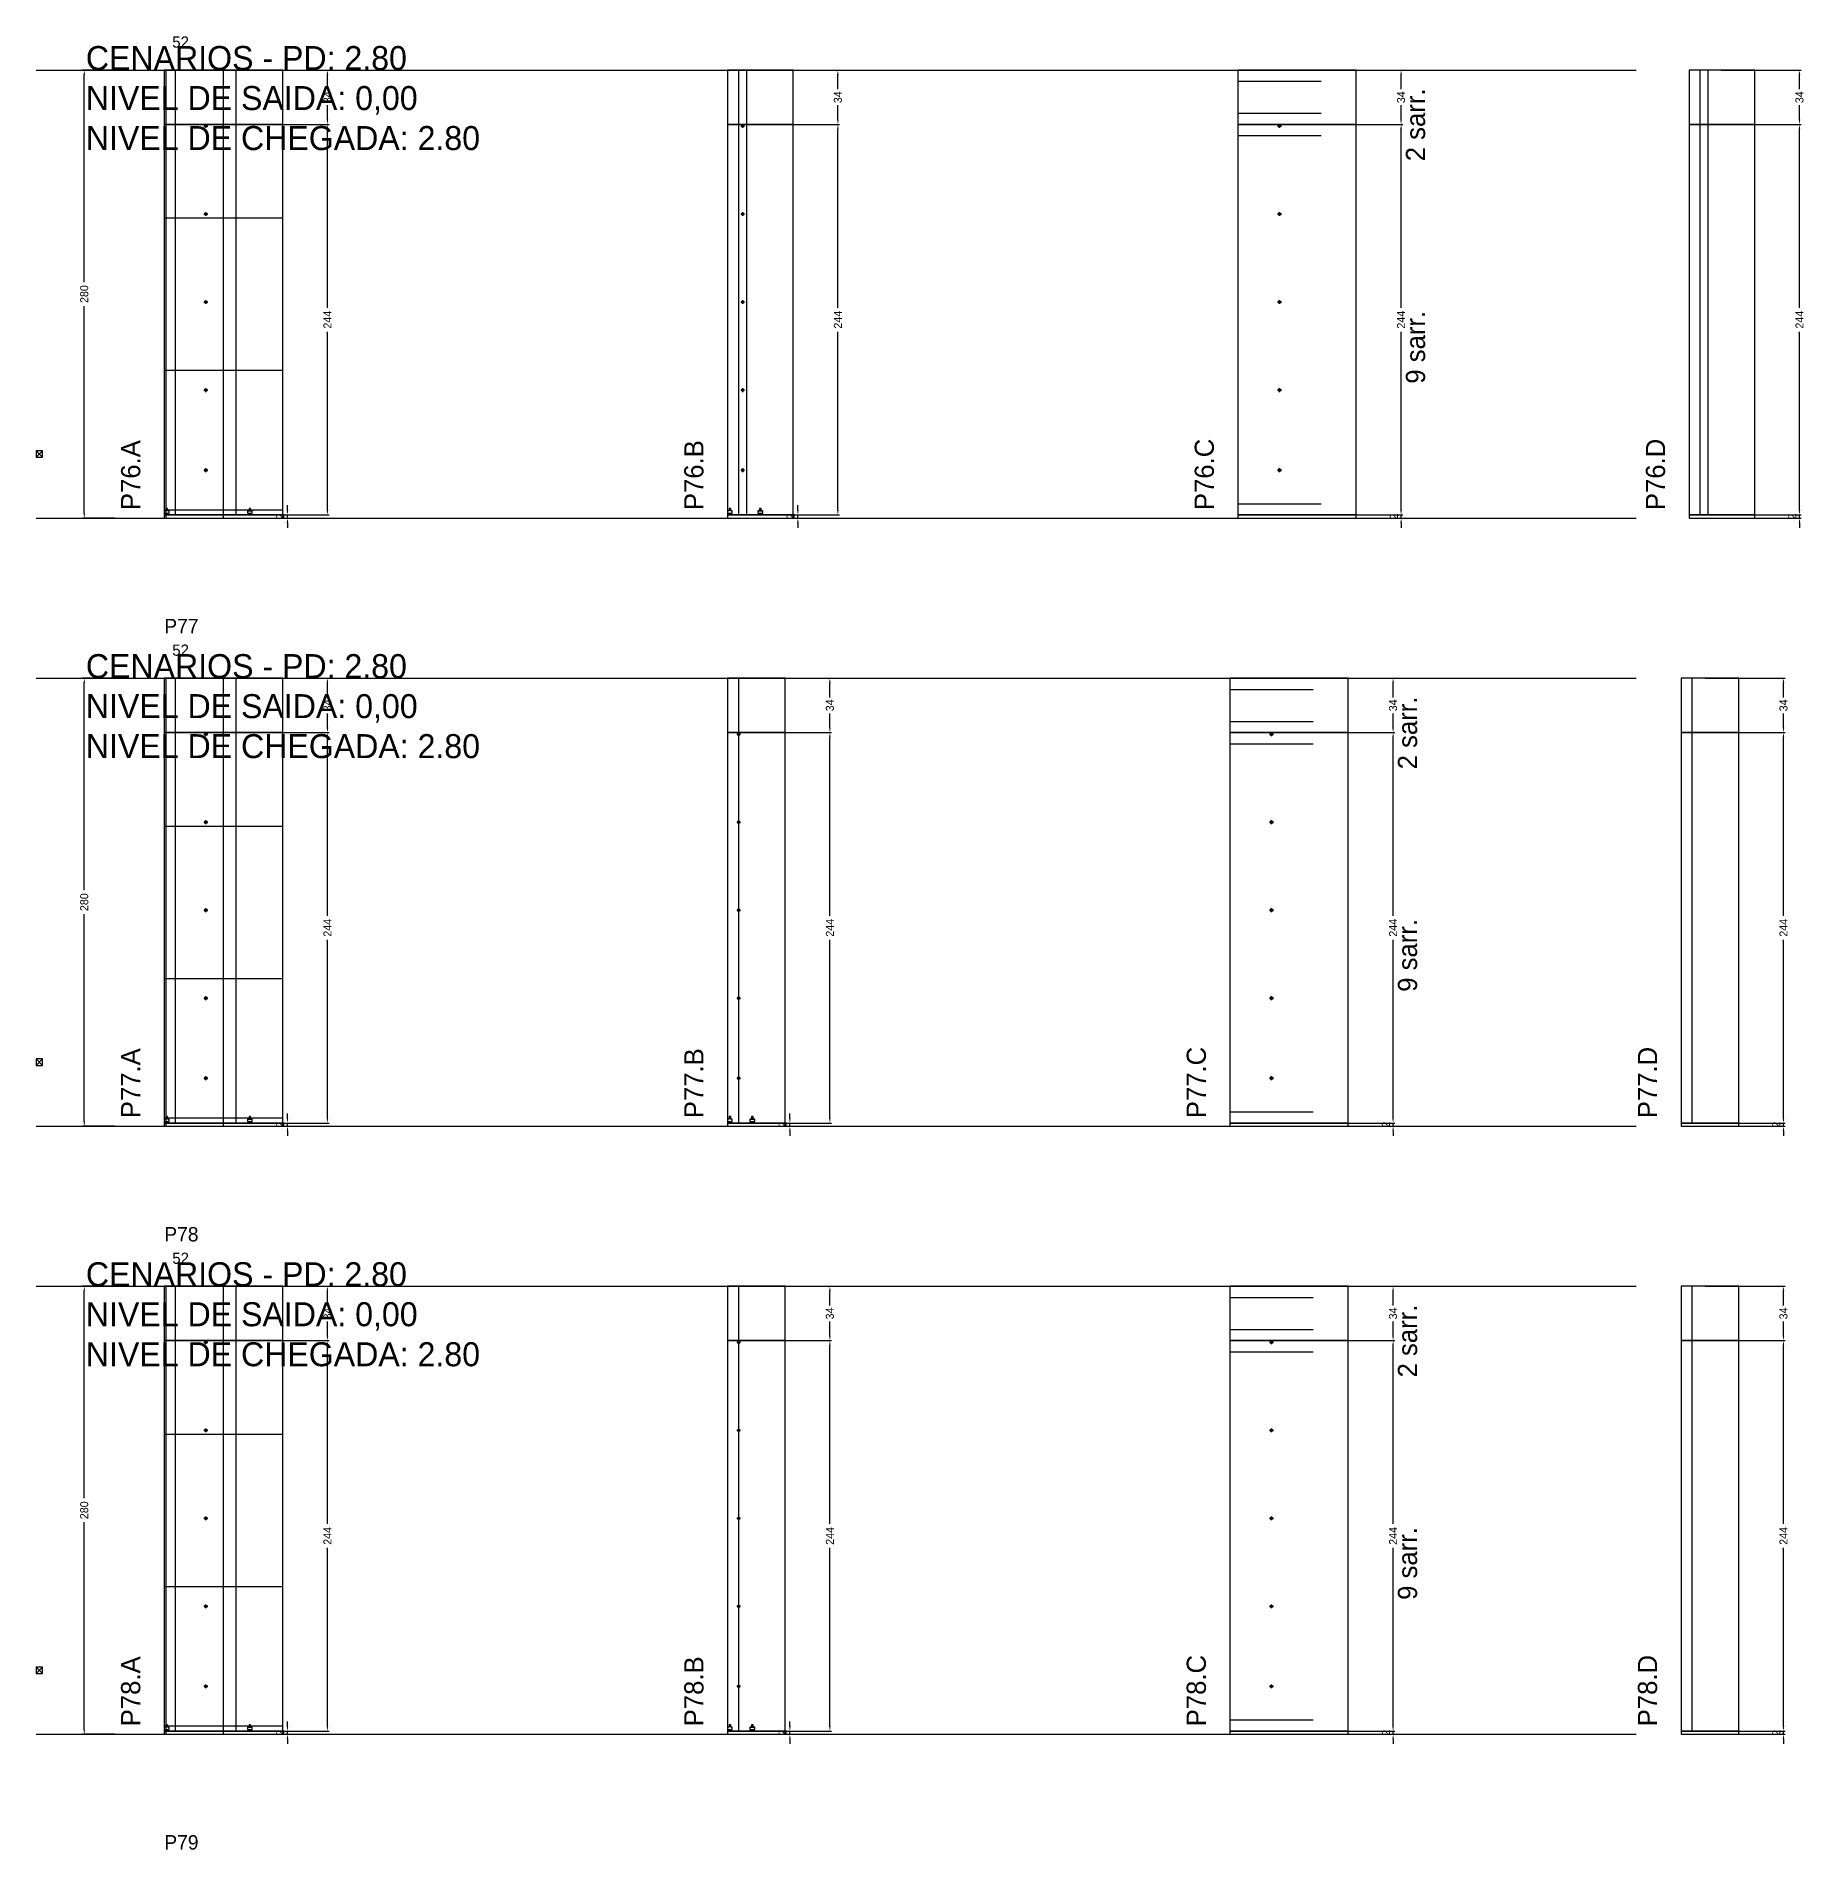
# Model space of a CAD drawing. Header units: centimetres. Extents: x -10500 to 4105, y -36866 to 295.
# Drawn here: x -7000 to -5895, y -29712 to -28579 of the extents above; entities that cross this region are included whole.
import ezdxf

# ---------------------------------------------------------------- set-up
doc = ezdxf.new("R2010")
doc.units = ezdxf.units.CM
doc.linetypes.add('DASHED', pattern=[2, -2])
for name, color, linetype in [('CHAPA', 140, 'Continuous'), ('COTA', 241, 'Continuous'), ('COTAS FURACAO', 16, 'Continuous'), ('Madeira', 30, 'Continuous'), ('NOMENCLATURA', 7, 'Continuous'), ('Nível', 160, 'Continuous'), ('Painéis', 200, 'Continuous'), ('Perfil Metálico', 150, 'Continuous'), ('SARR_2.2x7', 40, 'Continuous'), ('SARRAFO DE PRESSAO', 200, 'Continuous'), ('texto', 7, 'Continuous'), ('TEXTO_GERAL', 7, 'Continuous')]:
    doc.layers.add(name, color=color, linetype=linetype)
doc.dimstyles.new('PAINEL-NOVA', dxfattribs={"dimtxt": 5, "dimasz": 3, "dimexe": 1, "dimexo": 1, "dimgap": 1, "dimtad": 1, "dimcen": 2.5, "dimazin": 3, "dimtfac": 1, "dimtmove": 0, "dimatfit": 3})

# ---------------------------------------------------------------- blocks, each defined once
blk = doc.blocks.new('_CLOSEDFILLED')
at = {"color": 0, "linetype": 'BYBLOCK'}
blk.add_solid([(-1, 0.16), (0, 0), (-1, -0.16)], dxfattribs=at)
blk = doc.blocks.new('*D1951')
for p, q in [((-6951, -28600), (-6971, -28600)), ((-6970, -28732.5), (-6970, -28603)), ((-6970, -28877), (-6970, -28747.5)), ((-6951, -28880), (-6971, -28880))]:
    blk.add_line(p, q)
at = {"layer": 'Defpoints'}
for p in [(-6950, -28600), (-6970, -28880), (-6950, -28880)]:
    blk.add_point(p, dxfattribs=at)
at = {"layer": 'COTA', "xscale": 3, "yscale": 3}
for p, rotation in [((-6970, -28600), 90), ((-6970, -28880), 270)]:
    blk.add_blockref('_CLOSEDFILLED', p, dxfattribs=dict(at, rotation=rotation))
at = {"layer": 'COTA', "insert": (-6970, -28740), "char_height": 5, "attachment_point": 5, "rotation": 90}
blk.add_mtext('280', dxfattribs=at)
blk = doc.blocks.new('MULDURA')
at = {"layer": 'Paineis'}
for p, q in [((0, 0), (4, 4)), ((4, 0), (0, 4))]:
    blk.add_line(p, q, dxfattribs=at)
blk.add_lwpolyline([(0, 0), (4, 0), (4, 4), (0, 4)], close=True, dxfattribs=at)
blk = doc.blocks.new('*D1953')
for p, q in [((-6867, -28634), (-6817, -28634)), ((-6818, -28748.5), (-6818, -28637)), ((-6818, -28875), (-6818, -28763.5)), ((-6867, -28878), (-6817, -28878))]:
    blk.add_line(p, q)
at = {"layer": 'Defpoints'}
for p in [(-6868, -28634), (-6868, -28878), (-6818, -28878)]:
    blk.add_point(p, dxfattribs=at)
at = {"layer": 'COTA', "xscale": 3, "yscale": 3}
for p, rotation in [((-6818, -28634), 90), ((-6818, -28878), 270)]:
    blk.add_blockref('_CLOSEDFILLED', p, dxfattribs=dict(at, rotation=rotation))
at = {"layer": 'COTA', "insert": (-6818, -28756), "char_height": 5, "attachment_point": 5, "rotation": 90}
blk.add_mtext('244', dxfattribs=at)
blk = doc.blocks.new('*D1954')
for p, q in [((-6867, -28600), (-6817, -28600)), ((-6818, -28612), (-6818, -28603)), ((-6818, -28631), (-6818, -28622)), ((-6867, -28634), (-6817, -28634))]:
    blk.add_line(p, q)
at = {"layer": 'Defpoints'}
for p in [(-6868, -28600), (-6868, -28634), (-6818, -28634)]:
    blk.add_point(p, dxfattribs=at)
at = {"layer": 'COTA', "xscale": 3, "yscale": 3}
for p, rotation in [((-6818, -28600), 90), ((-6818, -28634), 270)]:
    blk.add_blockref('_CLOSEDFILLED', p, dxfattribs=dict(at, rotation=rotation))
at = {"layer": 'COTA', "insert": (-6818, -28617), "char_height": 5, "attachment_point": 5, "rotation": 90}
blk.add_mtext('34', dxfattribs=at)
blk = doc.blocks.new('SLIPTEE')
at = {"layer": 'Paineis'}
blk.add_lwpolyline([(0, 0), (3, 0), (3, 1.5), (2, 1.5), (2, 3), (1, 3), (1, 1.5), (0, 1.5)], close=True, dxfattribs=at)
blk = doc.blocks.new('SLIPTDD')
at = {"layer": 'Paineis'}
blk.add_line((0, 1.5), (3, 1.5), dxfattribs=at)
blk.add_lwpolyline([(0, 0), (3, 0), (3, 1.5), (2, 1.5), (2, 3), (1, 3), (1, 1.5), (0, 1.5)], close=True, dxfattribs=at)
blk = doc.blocks.new('furacao')
at = {"layer": 'COTAS FURACAO'}
for p, q in [((-1.2, 0), (1.2, 0)), ((0, -1.2), (0, 1.2))]:
    blk.add_line(p, q, dxfattribs=at)
blk.add_circle((0, 0), 0.8, dxfattribs=at)
blk = doc.blocks.new('*D1956')
for p, q in [((-6548, -28634), (-6498, -28634)), ((-6499, -28748.5), (-6499, -28637)), ((-6499, -28875), (-6499, -28763.5)), ((-6548, -28878), (-6498, -28878))]:
    blk.add_line(p, q)
at = {"layer": 'Defpoints'}
for p in [(-6549, -28634), (-6549, -28878), (-6499, -28878)]:
    blk.add_point(p, dxfattribs=at)
at = {"layer": 'COTA', "xscale": 3, "yscale": 3}
for p, rotation in [((-6499, -28634), 90), ((-6499, -28878), 270)]:
    blk.add_blockref('_CLOSEDFILLED', p, dxfattribs=dict(at, rotation=rotation))
at = {"layer": 'COTA', "insert": (-6499, -28756), "char_height": 5, "attachment_point": 5, "rotation": 90}
blk.add_mtext('244', dxfattribs=at)
blk = doc.blocks.new('*D1957')
for p, q in [((-6548, -28600), (-6498, -28600)), ((-6499, -28612), (-6499, -28603)), ((-6499, -28631), (-6499, -28622)), ((-6548, -28634), (-6498, -28634))]:
    blk.add_line(p, q)
at = {"layer": 'Defpoints'}
for p in [(-6549, -28600), (-6549, -28634), (-6499, -28634)]:
    blk.add_point(p, dxfattribs=at)
at = {"layer": 'COTA', "xscale": 3, "yscale": 3}
for p, rotation in [((-6499, -28600), 90), ((-6499, -28634), 270)]:
    blk.add_blockref('_CLOSEDFILLED', p, dxfattribs=dict(at, rotation=rotation))
at = {"layer": 'COTA', "insert": (-6499, -28617), "char_height": 5, "attachment_point": 5, "rotation": 90}
blk.add_mtext('34', dxfattribs=at)
blk = doc.blocks.new('*D1959')
for p, q in [((-6196, -28634), (-6146, -28634)), ((-6147, -28748.5), (-6147, -28637)), ((-6147, -28875), (-6147, -28763.5)), ((-6196, -28878), (-6146, -28878))]:
    blk.add_line(p, q)
at = {"layer": 'Defpoints'}
for p in [(-6197, -28634), (-6197, -28878), (-6147, -28878)]:
    blk.add_point(p, dxfattribs=at)
at = {"layer": 'COTA', "xscale": 3, "yscale": 3}
for p, rotation in [((-6147, -28634), 90), ((-6147, -28878), 270)]:
    blk.add_blockref('_CLOSEDFILLED', p, dxfattribs=dict(at, rotation=rotation))
at = {"layer": 'COTA', "insert": (-6147, -28756), "char_height": 5, "attachment_point": 5, "rotation": 90}
blk.add_mtext('244', dxfattribs=at)
blk = doc.blocks.new('*D1960')
for p, q in [((-6196, -28600), (-6146, -28600)), ((-6147, -28612), (-6147, -28603)), ((-6147, -28631), (-6147, -28622)), ((-6196, -28634), (-6146, -28634))]:
    blk.add_line(p, q)
at = {"layer": 'Defpoints'}
for p in [(-6197, -28600), (-6197, -28634), (-6147, -28634)]:
    blk.add_point(p, dxfattribs=at)
at = {"layer": 'COTA', "xscale": 3, "yscale": 3}
for p, rotation in [((-6147, -28600), 90), ((-6147, -28634), 270)]:
    blk.add_blockref('_CLOSEDFILLED', p, dxfattribs=dict(at, rotation=rotation))
at = {"layer": 'COTA', "insert": (-6147, -28617), "char_height": 5, "attachment_point": 5, "rotation": 90}
blk.add_mtext('34', dxfattribs=at)
blk = doc.blocks.new('*D1962')
for p, q in [((-5947, -28634), (-5897, -28634)), ((-5898, -28748.5), (-5898, -28637)), ((-5898, -28875), (-5898, -28763.5)), ((-5947, -28878), (-5897, -28878))]:
    blk.add_line(p, q)
at = {"layer": 'Defpoints'}
for p in [(-5948, -28634), (-5948, -28878), (-5898, -28878)]:
    blk.add_point(p, dxfattribs=at)
at = {"layer": 'COTA', "xscale": 3, "yscale": 3}
for p, rotation in [((-5898, -28634), 90), ((-5898, -28878), 270)]:
    blk.add_blockref('_CLOSEDFILLED', p, dxfattribs=dict(at, rotation=rotation))
at = {"layer": 'COTA', "insert": (-5898, -28756), "char_height": 5, "attachment_point": 5, "rotation": 90}
blk.add_mtext('244', dxfattribs=at)
blk = doc.blocks.new('*D1963')
for p, q in [((-5947, -28600), (-5897, -28600)), ((-5898, -28612), (-5898, -28603)), ((-5898, -28631), (-5898, -28622)), ((-5947, -28634), (-5897, -28634))]:
    blk.add_line(p, q)
at = {"layer": 'Defpoints'}
for p in [(-5948, -28600), (-5948, -28634), (-5898, -28634)]:
    blk.add_point(p, dxfattribs=at)
at = {"layer": 'COTA', "xscale": 3, "yscale": 3}
for p, rotation in [((-5898, -28600), 90), ((-5898, -28634), 270)]:
    blk.add_blockref('_CLOSEDFILLED', p, dxfattribs=dict(at, rotation=rotation))
at = {"layer": 'COTA', "insert": (-5898, -28617), "char_height": 5, "attachment_point": 5, "rotation": 90}
blk.add_mtext('34', dxfattribs=at)
blk = doc.blocks.new('*D1977')
for p, q in [((-6951, -28980), (-6971, -28980)), ((-6970, -29112.5), (-6970, -28983)), ((-6970, -29257), (-6970, -29127.5)), ((-6951, -29260), (-6971, -29260))]:
    blk.add_line(p, q)
at = {"layer": 'Defpoints'}
for p in [(-6950, -28980), (-6970, -29260), (-6950, -29260)]:
    blk.add_point(p, dxfattribs=at)
at = {"layer": 'COTA', "xscale": 3, "yscale": 3}
for p, rotation in [((-6970, -28980), 90), ((-6970, -29260), 270)]:
    blk.add_blockref('_CLOSEDFILLED', p, dxfattribs=dict(at, rotation=rotation))
at = {"layer": 'COTA', "insert": (-6970, -29120), "char_height": 5, "attachment_point": 5, "rotation": 90}
blk.add_mtext('280', dxfattribs=at)
blk = doc.blocks.new('*D1979')
for p, q in [((-6867, -29014), (-6817, -29014)), ((-6818, -29128.5), (-6818, -29017)), ((-6818, -29255), (-6818, -29143.5)), ((-6867, -29258), (-6817, -29258))]:
    blk.add_line(p, q)
at = {"layer": 'Defpoints'}
for p in [(-6868, -29014), (-6868, -29258), (-6818, -29258)]:
    blk.add_point(p, dxfattribs=at)
at = {"layer": 'COTA', "xscale": 3, "yscale": 3}
for p, rotation in [((-6818, -29014), 90), ((-6818, -29258), 270)]:
    blk.add_blockref('_CLOSEDFILLED', p, dxfattribs=dict(at, rotation=rotation))
at = {"layer": 'COTA', "insert": (-6818, -29136), "char_height": 5, "attachment_point": 5, "rotation": 90}
blk.add_mtext('244', dxfattribs=at)
blk = doc.blocks.new('*D1980')
for p, q in [((-6867, -28980), (-6817, -28980)), ((-6818, -28992), (-6818, -28983)), ((-6818, -29011), (-6818, -29002)), ((-6867, -29014), (-6817, -29014))]:
    blk.add_line(p, q)
at = {"layer": 'Defpoints'}
for p in [(-6868, -28980), (-6868, -29014), (-6818, -29014)]:
    blk.add_point(p, dxfattribs=at)
at = {"layer": 'COTA', "xscale": 3, "yscale": 3}
for p, rotation in [((-6818, -28980), 90), ((-6818, -29014), 270)]:
    blk.add_blockref('_CLOSEDFILLED', p, dxfattribs=dict(at, rotation=rotation))
at = {"layer": 'COTA', "insert": (-6818, -28997), "char_height": 5, "attachment_point": 5, "rotation": 90}
blk.add_mtext('34', dxfattribs=at)
blk = doc.blocks.new('*D1982')
for p, q in [((-6553, -29014), (-6503, -29014)), ((-6504, -29128.5), (-6504, -29017)), ((-6504, -29255), (-6504, -29143.5)), ((-6553, -29258), (-6503, -29258))]:
    blk.add_line(p, q)
at = {"layer": 'Defpoints'}
for p in [(-6554, -29014), (-6554, -29258), (-6504, -29258)]:
    blk.add_point(p, dxfattribs=at)
at = {"layer": 'COTA', "xscale": 3, "yscale": 3}
for p, rotation in [((-6504, -29014), 90), ((-6504, -29258), 270)]:
    blk.add_blockref('_CLOSEDFILLED', p, dxfattribs=dict(at, rotation=rotation))
at = {"layer": 'COTA', "insert": (-6504, -29136), "char_height": 5, "attachment_point": 5, "rotation": 90}
blk.add_mtext('244', dxfattribs=at)
blk = doc.blocks.new('*D1983')
for p, q in [((-6553, -28980), (-6503, -28980)), ((-6504, -28992), (-6504, -28983)), ((-6504, -29011), (-6504, -29002)), ((-6553, -29014), (-6503, -29014))]:
    blk.add_line(p, q)
at = {"layer": 'Defpoints'}
for p in [(-6554, -28980), (-6554, -29014), (-6504, -29014)]:
    blk.add_point(p, dxfattribs=at)
at = {"layer": 'COTA', "xscale": 3, "yscale": 3}
for p, rotation in [((-6504, -28980), 90), ((-6504, -29014), 270)]:
    blk.add_blockref('_CLOSEDFILLED', p, dxfattribs=dict(at, rotation=rotation))
at = {"layer": 'COTA', "insert": (-6504, -28997), "char_height": 5, "attachment_point": 5, "rotation": 90}
blk.add_mtext('34', dxfattribs=at)
blk = doc.blocks.new('*D1985')
for p, q in [((-6201, -29014), (-6151, -29014)), ((-6152, -29128.5), (-6152, -29017)), ((-6152, -29255), (-6152, -29143.5)), ((-6201, -29258), (-6151, -29258))]:
    blk.add_line(p, q)
at = {"layer": 'Defpoints'}
for p in [(-6202, -29014), (-6202, -29258), (-6152, -29258)]:
    blk.add_point(p, dxfattribs=at)
at = {"layer": 'COTA', "xscale": 3, "yscale": 3}
for p, rotation in [((-6152, -29014), 90), ((-6152, -29258), 270)]:
    blk.add_blockref('_CLOSEDFILLED', p, dxfattribs=dict(at, rotation=rotation))
at = {"layer": 'COTA', "insert": (-6152, -29136), "char_height": 5, "attachment_point": 5, "rotation": 90}
blk.add_mtext('244', dxfattribs=at)
blk = doc.blocks.new('*D1986')
for p, q in [((-6201, -28980), (-6151, -28980)), ((-6152, -28992), (-6152, -28983)), ((-6152, -29011), (-6152, -29002)), ((-6201, -29014), (-6151, -29014))]:
    blk.add_line(p, q)
at = {"layer": 'Defpoints'}
for p in [(-6202, -28980), (-6202, -29014), (-6152, -29014)]:
    blk.add_point(p, dxfattribs=at)
at = {"layer": 'COTA', "xscale": 3, "yscale": 3}
for p, rotation in [((-6152, -28980), 90), ((-6152, -29014), 270)]:
    blk.add_blockref('_CLOSEDFILLED', p, dxfattribs=dict(at, rotation=rotation))
at = {"layer": 'COTA', "insert": (-6152, -28997), "char_height": 5, "attachment_point": 5, "rotation": 90}
blk.add_mtext('34', dxfattribs=at)
blk = doc.blocks.new('*D1988')
for p, q in [((-5957, -29014), (-5907, -29014)), ((-5908, -29128.5), (-5908, -29017)), ((-5908, -29255), (-5908, -29143.5)), ((-5957, -29258), (-5907, -29258))]:
    blk.add_line(p, q)
at = {"layer": 'Defpoints'}
for p in [(-5958, -29014), (-5958, -29258), (-5908, -29258)]:
    blk.add_point(p, dxfattribs=at)
at = {"layer": 'COTA', "xscale": 3, "yscale": 3}
for p, rotation in [((-5908, -29014), 90), ((-5908, -29258), 270)]:
    blk.add_blockref('_CLOSEDFILLED', p, dxfattribs=dict(at, rotation=rotation))
at = {"layer": 'COTA', "insert": (-5908, -29136), "char_height": 5, "attachment_point": 5, "rotation": 90}
blk.add_mtext('244', dxfattribs=at)
blk = doc.blocks.new('*D1989')
for p, q in [((-5957, -28980), (-5907, -28980)), ((-5908, -28992), (-5908, -28983)), ((-5908, -29011), (-5908, -29002)), ((-5957, -29014), (-5907, -29014))]:
    blk.add_line(p, q)
at = {"layer": 'Defpoints'}
for p in [(-5958, -28980), (-5958, -29014), (-5908, -29014)]:
    blk.add_point(p, dxfattribs=at)
at = {"layer": 'COTA', "xscale": 3, "yscale": 3}
for p, rotation in [((-5908, -28980), 90), ((-5908, -29014), 270)]:
    blk.add_blockref('_CLOSEDFILLED', p, dxfattribs=dict(at, rotation=rotation))
at = {"layer": 'COTA', "insert": (-5908, -28997), "char_height": 5, "attachment_point": 5, "rotation": 90}
blk.add_mtext('34', dxfattribs=at)
blk = doc.blocks.new('*D2003')
for p, q in [((-6951, -29360), (-6971, -29360)), ((-6970, -29492.5), (-6970, -29363)), ((-6970, -29637), (-6970, -29507.5)), ((-6951, -29640), (-6971, -29640))]:
    blk.add_line(p, q)
at = {"layer": 'Defpoints'}
for p in [(-6950, -29360), (-6970, -29640), (-6950, -29640)]:
    blk.add_point(p, dxfattribs=at)
at = {"layer": 'COTA', "xscale": 3, "yscale": 3}
for p, rotation in [((-6970, -29360), 90), ((-6970, -29640), 270)]:
    blk.add_blockref('_CLOSEDFILLED', p, dxfattribs=dict(at, rotation=rotation))
at = {"layer": 'COTA', "insert": (-6970, -29500), "char_height": 5, "attachment_point": 5, "rotation": 90}
blk.add_mtext('280', dxfattribs=at)
blk = doc.blocks.new('*D2005')
for p, q in [((-6867, -29394), (-6817, -29394)), ((-6818, -29508.5), (-6818, -29397)), ((-6818, -29635), (-6818, -29523.5)), ((-6867, -29638), (-6817, -29638))]:
    blk.add_line(p, q)
at = {"layer": 'Defpoints'}
for p in [(-6868, -29394), (-6868, -29638), (-6818, -29638)]:
    blk.add_point(p, dxfattribs=at)
at = {"layer": 'COTA', "xscale": 3, "yscale": 3}
for p, rotation in [((-6818, -29394), 90), ((-6818, -29638), 270)]:
    blk.add_blockref('_CLOSEDFILLED', p, dxfattribs=dict(at, rotation=rotation))
at = {"layer": 'COTA', "insert": (-6818, -29516), "char_height": 5, "attachment_point": 5, "rotation": 90}
blk.add_mtext('244', dxfattribs=at)
blk = doc.blocks.new('*D2006')
for p, q in [((-6867, -29360), (-6817, -29360)), ((-6818, -29372), (-6818, -29363)), ((-6818, -29391), (-6818, -29382)), ((-6867, -29394), (-6817, -29394))]:
    blk.add_line(p, q)
at = {"layer": 'Defpoints'}
for p in [(-6868, -29360), (-6868, -29394), (-6818, -29394)]:
    blk.add_point(p, dxfattribs=at)
at = {"layer": 'COTA', "xscale": 3, "yscale": 3}
for p, rotation in [((-6818, -29360), 90), ((-6818, -29394), 270)]:
    blk.add_blockref('_CLOSEDFILLED', p, dxfattribs=dict(at, rotation=rotation))
at = {"layer": 'COTA', "insert": (-6818, -29377), "char_height": 5, "attachment_point": 5, "rotation": 90}
blk.add_mtext('34', dxfattribs=at)
blk = doc.blocks.new('*D2008')
for p, q in [((-6553, -29394), (-6503, -29394)), ((-6504, -29508.5), (-6504, -29397)), ((-6504, -29635), (-6504, -29523.5)), ((-6553, -29638), (-6503, -29638))]:
    blk.add_line(p, q)
at = {"layer": 'Defpoints'}
for p in [(-6554, -29394), (-6554, -29638), (-6504, -29638)]:
    blk.add_point(p, dxfattribs=at)
at = {"layer": 'COTA', "xscale": 3, "yscale": 3}
for p, rotation in [((-6504, -29394), 90), ((-6504, -29638), 270)]:
    blk.add_blockref('_CLOSEDFILLED', p, dxfattribs=dict(at, rotation=rotation))
at = {"layer": 'COTA', "insert": (-6504, -29516), "char_height": 5, "attachment_point": 5, "rotation": 90}
blk.add_mtext('244', dxfattribs=at)
blk = doc.blocks.new('*D2009')
for p, q in [((-6553, -29360), (-6503, -29360)), ((-6504, -29372), (-6504, -29363)), ((-6504, -29391), (-6504, -29382)), ((-6553, -29394), (-6503, -29394))]:
    blk.add_line(p, q)
at = {"layer": 'Defpoints'}
for p in [(-6554, -29360), (-6554, -29394), (-6504, -29394)]:
    blk.add_point(p, dxfattribs=at)
at = {"layer": 'COTA', "xscale": 3, "yscale": 3}
for p, rotation in [((-6504, -29360), 90), ((-6504, -29394), 270)]:
    blk.add_blockref('_CLOSEDFILLED', p, dxfattribs=dict(at, rotation=rotation))
at = {"layer": 'COTA', "insert": (-6504, -29377), "char_height": 5, "attachment_point": 5, "rotation": 90}
blk.add_mtext('34', dxfattribs=at)
blk = doc.blocks.new('*D2011')
for p, q in [((-6201, -29394), (-6151, -29394)), ((-6152, -29508.5), (-6152, -29397)), ((-6152, -29635), (-6152, -29523.5)), ((-6201, -29638), (-6151, -29638))]:
    blk.add_line(p, q)
at = {"layer": 'Defpoints'}
for p in [(-6202, -29394), (-6202, -29638), (-6152, -29638)]:
    blk.add_point(p, dxfattribs=at)
at = {"layer": 'COTA', "xscale": 3, "yscale": 3}
for p, rotation in [((-6152, -29394), 90), ((-6152, -29638), 270)]:
    blk.add_blockref('_CLOSEDFILLED', p, dxfattribs=dict(at, rotation=rotation))
at = {"layer": 'COTA', "insert": (-6152, -29516), "char_height": 5, "attachment_point": 5, "rotation": 90}
blk.add_mtext('244', dxfattribs=at)
blk = doc.blocks.new('*D2012')
for p, q in [((-6201, -29360), (-6151, -29360)), ((-6152, -29372), (-6152, -29363)), ((-6152, -29391), (-6152, -29382)), ((-6201, -29394), (-6151, -29394))]:
    blk.add_line(p, q)
at = {"layer": 'Defpoints'}
for p in [(-6202, -29360), (-6202, -29394), (-6152, -29394)]:
    blk.add_point(p, dxfattribs=at)
at = {"layer": 'COTA', "xscale": 3, "yscale": 3}
for p, rotation in [((-6152, -29360), 90), ((-6152, -29394), 270)]:
    blk.add_blockref('_CLOSEDFILLED', p, dxfattribs=dict(at, rotation=rotation))
at = {"layer": 'COTA', "insert": (-6152, -29377), "char_height": 5, "attachment_point": 5, "rotation": 90}
blk.add_mtext('34', dxfattribs=at)
blk = doc.blocks.new('*D2014')
for p, q in [((-5957, -29394), (-5907, -29394)), ((-5908, -29508.5), (-5908, -29397)), ((-5908, -29635), (-5908, -29523.5)), ((-5957, -29638), (-5907, -29638))]:
    blk.add_line(p, q)
at = {"layer": 'Defpoints'}
for p in [(-5958, -29394), (-5958, -29638), (-5908, -29638)]:
    blk.add_point(p, dxfattribs=at)
at = {"layer": 'COTA', "xscale": 3, "yscale": 3}
for p, rotation in [((-5908, -29394), 90), ((-5908, -29638), 270)]:
    blk.add_blockref('_CLOSEDFILLED', p, dxfattribs=dict(at, rotation=rotation))
at = {"layer": 'COTA', "insert": (-5908, -29516), "char_height": 5, "attachment_point": 5, "rotation": 90}
blk.add_mtext('244', dxfattribs=at)
blk = doc.blocks.new('*D2015')
for p, q in [((-5957, -29360), (-5907, -29360)), ((-5908, -29372), (-5908, -29363)), ((-5908, -29391), (-5908, -29382)), ((-5957, -29394), (-5907, -29394))]:
    blk.add_line(p, q)
at = {"layer": 'Defpoints'}
for p in [(-5958, -29360), (-5958, -29394), (-5908, -29394)]:
    blk.add_point(p, dxfattribs=at)
at = {"layer": 'COTA', "xscale": 3, "yscale": 3}
for p, rotation in [((-5908, -29360), 90), ((-5908, -29394), 270)]:
    blk.add_blockref('_CLOSEDFILLED', p, dxfattribs=dict(at, rotation=rotation))
at = {"layer": 'COTA', "insert": (-5908, -29377), "char_height": 5, "attachment_point": 5, "rotation": 90}
blk.add_mtext('34', dxfattribs=at)

msp = doc.modelspace()

# ---------------------------------------------------------------- linework, layer by layer
at = {"layer": 'CHAPA'}
for points in [[(-6920, -28880), (-6918.8, -28880), (-6918.8, -28600), (-6920, -28600)], [(-6920, -29260), (-6918.8, -29260), (-6918.8, -28980), (-6920, -28980)], [(-6920, -29640), (-6918.8, -29640), (-6918.8, -29360), (-6920, -29360)]]:
    msp.add_lwpolyline(points, close=True, dxfattribs=at)
at = {"layer": 'Madeira'}
for points in [[(-6920, -28692.4), (-6846, -28692.4)], [(-6920, -28787.6), (-6846, -28787.6)], [(-6920, -29072.4), (-6846, -29072.4)], [(-6920, -29167.6), (-6846, -29167.6)], [(-6920, -29452.4), (-6846, -29452.4)], [(-6920, -29547.6), (-6846, -29547.6)]]:
    msp.add_lwpolyline(points, dxfattribs=at)
at = {"layer": 'Nível', "linetype": 'DASHED'}
for points in [[(-7000, -28600), (-6000, -28600)], [(-7000, -28880), (-6000, -28880)], [(-7000, -28980), (-6000, -28980)], [(-7000, -29260), (-6000, -29260)], [(-7000, -29360), (-6000, -29360)], [(-7000, -29640), (-6000, -29640)]]:
    msp.add_lwpolyline(points, dxfattribs=at)
at = {"layer": 'Painéis'}
for points in [[(-6920, -28634), (-6846, -28634), (-6846, -28600), (-6920, -28600)], [(-6920, -28880), (-6846, -28880), (-6846, -28600), (-6920, -28600)], [(-6568, -28634), (-6527, -28634), (-6527, -28600), (-6568, -28600)], [(-6249, -28634), (-6175, -28634), (-6175, -28600), (-6249, -28600)], [(-5967, -28634), (-5926, -28634), (-5926, -28600), (-5967, -28600)], [(-6920, -28878), (-6846, -28878), (-6846, -28634), (-6920, -28634)], [(-6568, -28878), (-6527, -28878), (-6527, -28634), (-6568, -28634)], [(-6249, -28878), (-6175, -28878), (-6175, -28634), (-6249, -28634)], [(-5967, -28878), (-5926, -28878), (-5926, -28634), (-5967, -28634)], [(-6920, -28880), (-6846, -28880), (-6846, -28878), (-6920, -28878)], [(-6568, -28880), (-6527, -28880), (-6527, -28878), (-6568, -28878)], [(-6249, -28880), (-6175, -28880), (-6175, -28878), (-6249, -28878)], [(-5967, -28880), (-5926, -28880), (-5926, -28878), (-5967, -28878)], [(-6920, -29014), (-6846, -29014), (-6846, -28980), (-6920, -28980)], [(-6920, -29260), (-6846, -29260), (-6846, -28980), (-6920, -28980)], [(-6568, -29014), (-6532, -29014), (-6532, -28980), (-6568, -28980)], [(-6254, -29014), (-6180, -29014), (-6180, -28980), (-6254, -28980)], [(-5972, -29014), (-5936, -29014), (-5936, -28980), (-5972, -28980)], [(-6920, -29258), (-6846, -29258), (-6846, -29014), (-6920, -29014)], [(-6568, -29258), (-6532, -29258), (-6532, -29014), (-6568, -29014)], [(-6254, -29258), (-6180, -29258), (-6180, -29014), (-6254, -29014)], [(-5972, -29258), (-5936, -29258), (-5936, -29014), (-5972, -29014)], [(-6920, -29260), (-6846, -29260), (-6846, -29258), (-6920, -29258)], [(-6568, -29260), (-6532, -29260), (-6532, -29258), (-6568, -29258)], [(-6254, -29260), (-6180, -29260), (-6180, -29258), (-6254, -29258)], [(-5972, -29260), (-5936, -29260), (-5936, -29258), (-5972, -29258)], [(-6920, -29394), (-6846, -29394), (-6846, -29360), (-6920, -29360)], [(-6920, -29640), (-6846, -29640), (-6846, -29360), (-6920, -29360)], [(-6568, -29394), (-6532, -29394), (-6532, -29360), (-6568, -29360)], [(-6254, -29394), (-6180, -29394), (-6180, -29360), (-6254, -29360)], [(-5972, -29394), (-5936, -29394), (-5936, -29360), (-5972, -29360)], [(-6920, -29638), (-6846, -29638), (-6846, -29394), (-6920, -29394)], [(-6568, -29638), (-6532, -29638), (-6532, -29394), (-6568, -29394)], [(-6254, -29638), (-6180, -29638), (-6180, -29394), (-6254, -29394)], [(-5972, -29638), (-5936, -29638), (-5936, -29394), (-5972, -29394)], [(-6920, -29640), (-6846, -29640), (-6846, -29638), (-6920, -29638)], [(-6568, -29640), (-6532, -29640), (-6532, -29638), (-6568, -29638)], [(-6254, -29640), (-6180, -29640), (-6180, -29638), (-6254, -29638)], [(-5972, -29640), (-5936, -29640), (-5936, -29638), (-5972, -29638)]]:
    msp.add_lwpolyline(points, close=True, dxfattribs=at)
at = {"layer": 'Perfil Metálico'}
for p, q in [((-6883, -28880), (-6883, -28600)), ((-6883, -29260), (-6883, -28980)), ((-6883, -29640), (-6883, -29360))]:
    msp.add_line(p, q, dxfattribs=at)
at = {"layer": 'SARR_2.2x7'}
for points in [[(-6913, -28634), (-6913, -28600)], [(-6875, -28634), (-6875, -28600)], [(-6561, -28634), (-6561, -28600)], [(-6556, -28634), (-6556, -28600)], [(-5960, -28634), (-5960, -28600)], [(-5955, -28634), (-5955, -28600)], [(-6249, -28607), (-6197, -28607)], [(-6249, -28627), (-6197, -28627)], [(-6249, -28641), (-6197, -28641)], [(-6249, -28871), (-6197, -28871)], [(-6913, -29014), (-6913, -28980)], [(-6875, -29014), (-6875, -28980)], [(-6561, -29014), (-6561, -28980)], [(-6561, -29014), (-6561, -28980)], [(-6254, -28987), (-6202, -28987)], [(-5965, -29014), (-5965, -28980)], [(-5965, -29014), (-5965, -28980)], [(-6254, -29007), (-6202, -29007)], [(-6254, -29021), (-6202, -29021)], [(-6254, -29251), (-6202, -29251)], [(-6913, -29394), (-6913, -29360)], [(-6875, -29394), (-6875, -29360)], [(-6561, -29394), (-6561, -29360)], [(-6561, -29394), (-6561, -29360)], [(-5965, -29394), (-5965, -29360)], [(-5965, -29394), (-5965, -29360)], [(-6254, -29367), (-6202, -29367)], [(-6254, -29387), (-6202, -29387)], [(-6254, -29401), (-6202, -29401)], [(-6254, -29631), (-6202, -29631)]]:
    msp.add_lwpolyline(points, dxfattribs=at)
at = {"layer": 'SARR_2.2x7', "linetype": 'DASHED'}
for points in [[(-6913, -28878), (-6913, -28634)], [(-6875, -28878), (-6875, -28634)], [(-6561, -28878), (-6561, -28634)], [(-6556, -28878), (-6556, -28634)], [(-5960, -28878), (-5960, -28634)], [(-5955, -28878), (-5955, -28634)], [(-6913, -29258), (-6913, -29014)], [(-6875, -29258), (-6875, -29014)], [(-6561, -29258), (-6561, -29014)], [(-6561, -29258), (-6561, -29014)], [(-5965, -29258), (-5965, -29014)], [(-5965, -29258), (-5965, -29014)], [(-6913, -29638), (-6913, -29394)], [(-6875, -29638), (-6875, -29394)], [(-6561, -29638), (-6561, -29394)], [(-6561, -29638), (-6561, -29394)], [(-5965, -29638), (-5965, -29394)], [(-5965, -29638), (-5965, -29394)]]:
    msp.add_lwpolyline(points, dxfattribs=at)
at = {"layer": 'SARRAFO DE PRESSAO'}
for points in [[(-6920, -28880), (-6846, -28880), (-6846, -28875), (-6920, -28875)], [(-6920, -29260), (-6846, -29260), (-6846, -29255), (-6920, -29255)], [(-6920, -29640), (-6846, -29640), (-6846, -29635), (-6920, -29635)]]:
    msp.add_lwpolyline(points, close=True, dxfattribs=at)

# ---------------------------------------------------------------- block references
at = {"layer": 'COTA'}
for name, p in [('furacao', (-6894, -28635)), ('furacao', (-6558.5, -28635)), ('furacao', (-6223, -28635)), ('furacao', (-6894, -28690)), ('furacao', (-6558.5, -28690)), ('furacao', (-6223, -28690)), ('furacao', (-6894, -28745)), ('furacao', (-6558.5, -28745)), ('furacao', (-6223, -28745)), ('furacao', (-6894, -28800)), ('furacao', (-6558.5, -28800)), ('furacao', (-6223, -28800)), ('MULDURA', (-7000, -28842)), ('furacao', (-6894, -28850)), ('furacao', (-6558.5, -28850)), ('furacao', (-6223, -28850)), ('SLIPTEE', (-6920, -28877)), ('SLIPTDD', (-6868, -28877)), ('SLIPTEE', (-6568, -28877)), ('SLIPTDD', (-6549, -28877)), ('furacao', (-6894, -29015)), ('furacao', (-6561, -29015)), ('furacao', (-6228, -29015)), ('furacao', (-6894, -29070)), ('furacao', (-6561, -29070)), ('furacao', (-6228, -29070)), ('furacao', (-6894, -29125)), ('furacao', (-6561, -29125)), ('furacao', (-6228, -29125)), ('furacao', (-6894, -29180)), ('furacao', (-6561, -29180)), ('furacao', (-6228, -29180)), ('MULDURA', (-7000, -29222)), ('furacao', (-6894, -29230)), ('furacao', (-6561, -29230)), ('furacao', (-6228, -29230)), ('SLIPTEE', (-6920, -29257)), ('SLIPTDD', (-6868, -29257)), ('SLIPTEE', (-6568, -29257)), ('SLIPTDD', (-6554, -29257)), ('furacao', (-6894, -29395)), ('furacao', (-6561, -29395)), ('furacao', (-6228, -29395)), ('furacao', (-6894, -29450)), ('furacao', (-6561, -29450)), ('furacao', (-6228, -29450)), ('furacao', (-6894, -29505)), ('furacao', (-6561, -29505)), ('furacao', (-6228, -29505)), ('furacao', (-6894, -29560)), ('furacao', (-6561, -29560)), ('furacao', (-6228, -29560)), ('MULDURA', (-7000, -29602)), ('furacao', (-6894, -29610)), ('furacao', (-6561, -29610)), ('furacao', (-6228, -29610)), ('SLIPTEE', (-6920, -29637)), ('SLIPTDD', (-6868, -29637)), ('SLIPTEE', (-6568, -29637)), ('SLIPTDD', (-6554, -29637))]:
    msp.add_blockref(name, p, dxfattribs=at)

# ---------------------------------------------------------------- texts
at = {"layer": 'NOMENCLATURA'}
for s, p in [('CENARIOS - PD: 2.80', (-6969, -28600)), ('NIVEL DE SAIDA: 0,00', (-6969, -28625)), ('NIVEL DE CHEGADA: 2.80', (-6969, -28650)), ('CENARIOS - PD: 2.80', (-6969, -28980)), ('NIVEL DE SAIDA: 0,00', (-6969, -29005)), ('NIVEL DE CHEGADA: 2.80', (-6969, -29030)), ('CENARIOS - PD: 2.80', (-6969, -29360)), ('NIVEL DE SAIDA: 0,00', (-6969, -29385)), ('NIVEL DE CHEGADA: 2.80', (-6969, -29410))]:
    msp.add_text(s, height=15, dxfattribs=at).set_placement(p)
for s, p in [('2 sarr.', (-6132, -28657)), ('9 sarr.', (-6132, -28796)), ('P76.A', (-6935, -28875)), ('P76.B', (-6583, -28875)), ('P76.C', (-6264, -28875)), ('P76.D', (-5982, -28875)), ('2 sarr.', (-6137, -29037)), ('9 sarr.', (-6137, -29176)), ('P77.A', (-6935, -29255)), ('P77.B', (-6583, -29255)), ('P77.C', (-6269, -29255)), ('P77.D', (-5987, -29255)), ('2 sarr.', (-6137, -29417)), ('9 sarr.', (-6137, -29556)), ('P78.A', (-6935, -29635)), ('P78.B', (-6583, -29635)), ('P78.C', (-6269, -29635)), ('P78.D', (-5987, -29635))]:
    msp.add_text(s, height=12, rotation=90, dxfattribs=at).set_placement(p)
at = {"layer": 'texto'}
for p in [(-6915, -28586), (-6915, -28966), (-6915, -29346)]:
    msp.add_text('52', height=7, dxfattribs=at).set_placement(p)
at = {"layer": 'TEXTO_GERAL'}
for s, p in [('P77', (-6920, -28952)), ('P78', (-6920, -29332)), ('P79', (-6920, -29712))]:
    msp.add_text(s, height=9, dxfattribs=at).set_placement(p)

# ---------------------------------------------------------------- dimensions: what is measured, and where the dimension line sits
at = {"layer": 'COTA'}
for base, p1, p2, picture, middle in [((-6970, -28880), (-6950, -28880), (-6950, -28600), '*D1951', (-6970, -28740)), ((-6818, -28634), (-6868, -28634), (-6868, -28600), '*D1954', (-6818, -28617)), ((-6499, -28634), (-6549, -28634), (-6549, -28600), '*D1957', (-6499, -28617)), ((-6147, -28634), (-6197, -28634), (-6197, -28600), '*D1960', (-6147, -28617)), ((-5898, -28634), (-5948, -28634), (-5948, -28600), '*D1963', (-5898, -28617)), ((-6818, -28878), (-6868, -28878), (-6868, -28634), '*D1953', (-6818, -28756)), ((-6499, -28878), (-6549, -28878), (-6549, -28634), '*D1956', (-6499, -28756)), ((-6147, -28878), (-6197, -28878), (-6197, -28634), '*D1959', (-6147, -28756)), ((-5898, -28878), (-5948, -28878), (-5948, -28634), '*D1962', (-5898, -28756)), ((-6970, -29260), (-6950, -29260), (-6950, -28980), '*D1977', (-6970, -29120)), ((-6818, -29014), (-6868, -29014), (-6868, -28980), '*D1980', (-6818, -28997)), ((-6504, -29014), (-6554, -29014), (-6554, -28980), '*D1983', (-6504, -28997)), ((-6152, -29014), (-6202, -29014), (-6202, -28980), '*D1986', (-6152, -28997)), ((-5908, -29014), (-5958, -29014), (-5958, -28980), '*D1989', (-5908, -28997)), ((-6818, -29258), (-6868, -29258), (-6868, -29014), '*D1979', (-6818, -29136)), ((-6504, -29258), (-6554, -29258), (-6554, -29014), '*D1982', (-6504, -29136)), ((-6152, -29258), (-6202, -29258), (-6202, -29014), '*D1985', (-6152, -29136)), ((-5908, -29258), (-5958, -29258), (-5958, -29014), '*D1988', (-5908, -29136)), ((-6970, -29640), (-6950, -29640), (-6950, -29360), '*D2003', (-6970, -29500)), ((-6818, -29394), (-6868, -29394), (-6868, -29360), '*D2006', (-6818, -29377)), ((-6504, -29394), (-6554, -29394), (-6554, -29360), '*D2009', (-6504, -29377)), ((-6152, -29394), (-6202, -29394), (-6202, -29360), '*D2012', (-6152, -29377)), ((-5908, -29394), (-5958, -29394), (-5958, -29360), '*D2015', (-5908, -29377)), ((-6818, -29638), (-6868, -29638), (-6868, -29394), '*D2005', (-6818, -29516)), ((-6504, -29638), (-6554, -29638), (-6554, -29394), '*D2008', (-6504, -29516)), ((-6152, -29638), (-6202, -29638), (-6202, -29394), '*D2011', (-6152, -29516)), ((-5908, -29638), (-5958, -29638), (-5958, -29394), '*D2014', (-5908, -29516))]:
    dim = msp.add_linear_dim(base=base, p1=p1, p2=p2, angle=90, dimstyle='PAINEL-NOVA', dxfattribs=at)
    dim.commit()
    dim.dimension.update_dxf_attribs({"geometry": picture, "text_midpoint": middle})
for base, p1, p2 in [((-6843, -28880), (-6868, -28880), (-6868, -28878)), ((-6524, -28880), (-6549, -28880), (-6549, -28878)), ((-6147, -28880), (-6197, -28880), (-6197, -28878)), ((-5898, -28880), (-5948, -28880), (-5948, -28878)), ((-6843, -29260), (-6868, -29260), (-6868, -29258)), ((-6529, -29260), (-6554, -29260), (-6554, -29258)), ((-6152, -29260), (-6202, -29260), (-6202, -29258)), ((-5908, -29260), (-5958, -29260), (-5958, -29258)), ((-6843, -29640), (-6868, -29640), (-6868, -29638)), ((-6529, -29640), (-6554, -29640), (-6554, -29638)), ((-6152, -29640), (-6202, -29640), (-6202, -29638)), ((-5908, -29640), (-5958, -29640), (-5958, -29638))]:
    msp.add_linear_dim(base=base, p1=p1, p2=p2, angle=90, dimstyle='PAINEL-NOVA', dxfattribs=at).render()

doc.saveas('drawing.dxf')
